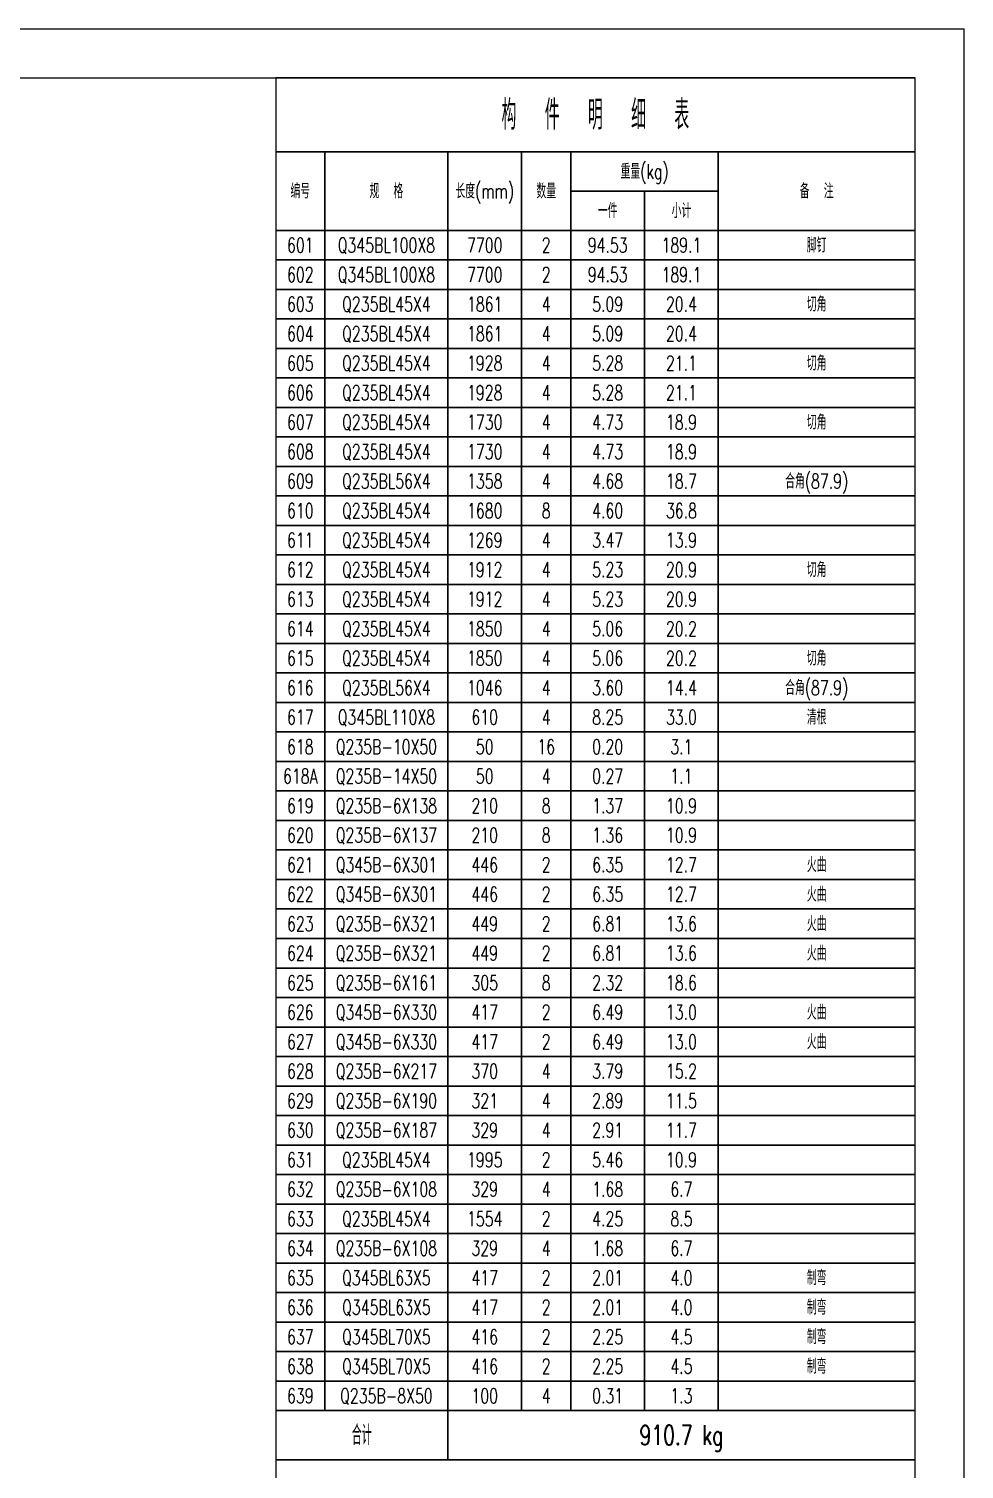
# Model space of a CAD drawing. Extents: x -13400 to 20340, y -61006 to 71674.
# Drawn here: x -385 to 3420, y -6664 to -806 of the extents above; entities that cross this region are included whole.
import ezdxf
from ezdxf.enums import TextEntityAlignment as Align

# ---------------------------------------------------------------- set-up
doc = ezdxf.new("R2010")
doc.units = 0
doc.header["$MEASUREMENT"] = 0
doc.layers.get('0').update_dxf_attribs({"linetype": 'CONTINUOUS', "lineweight": 25})
doc.styles.get("Standard").update_dxf_attribs({"font": 'simplex.shx', "width": 0.7, "height": 3, "bigfont": 'gbhzfs.shx'})

msp = doc.modelspace()

# ---------------------------------------------------------------- linework, layer by layer
at = {"color": 7, "linetype": 'Continuous', "lineweight": 18}
for p, q in [((-13400.26316, -806.00648), (3419.73684, -806.00648)), ((3419.73684, -12686.00648), (3419.73684, -806.00648)), ((-12900.26316, -1006.00648), (3219.73684, -1006.00648)), ((3219.73684, -12486.00648), (3219.73684, -1006.00648))]:
    msp.add_line(p, q, dxfattribs=at)
at = {"color": 3, "linetype": 'Continuous', "lineweight": 13}
for points in [[(619.73684, -1006.00648), (619.73684, -1306.00648), (3219.73684, -1306.00648), (3219.73684, -1006.00648)], [(619.73684, -1306.00648), (619.73684, -1626.00648), (819.73684, -1626.00648), (819.73684, -1306.00648)], [(819.73684, -1306.00648), (819.73684, -1626.00648), (1319.73684, -1626.00648), (1319.73684, -1306.00648)], [(1319.73684, -1306.00648), (1319.73684, -1626.00648), (1619.73684, -1626.00648), (1619.73684, -1306.00648)], [(1619.73684, -1306.00648), (1619.73684, -1626.00648), (1819.73684, -1626.00648), (1819.73684, -1306.00648)], [(1819.73684, -1306.00648), (1819.73684, -1466.00648), (2419.73684, -1466.00648), (2419.73684, -1306.00648)], [(2419.73684, -1306.00648), (2419.73684, -1626.00648), (3219.73684, -1626.00648), (3219.73684, -1306.00648)], [(1819.73684, -1466.00648), (1819.73684, -1626.00648), (2119.73684, -1626.00648), (2119.73684, -1466.00648)], [(2119.73684, -1466.00648), (2119.73684, -1626.00648), (2419.73684, -1626.00648), (2419.73684, -1466.00648)], [(619.73684, -1626.00648), (619.73684, -1746.00648), (819.73684, -1746.00648), (819.73684, -1626.00648)], [(819.73684, -1626.00648), (819.73684, -1746.00648), (1319.73684, -1746.00648), (1319.73684, -1626.00648)], [(1319.73684, -1626.00648), (1319.73684, -1746.00648), (1619.73684, -1746.00648), (1619.73684, -1626.00648)], [(1619.73684, -1626.00648), (1619.73684, -1746.00648), (1819.73684, -1746.00648), (1819.73684, -1626.00648)], [(1819.73684, -1626.00648), (1819.73684, -1746.00648), (2119.73684, -1746.00648), (2119.73684, -1626.00648)], [(2119.73684, -1626.00648), (2119.73684, -1746.00648), (2419.73684, -1746.00648), (2419.73684, -1626.00648)], [(2419.73684, -1626.00648), (2419.73684, -1746.00648), (3219.73684, -1746.00648), (3219.73684, -1626.00648)], [(619.73684, -1746.00648), (619.73684, -1866.00648), (819.73684, -1866.00648), (819.73684, -1746.00648)], [(819.73684, -1746.00648), (819.73684, -1866.00648), (1319.73684, -1866.00648), (1319.73684, -1746.00648)], [(1319.73684, -1746.00648), (1319.73684, -1866.00648), (1619.73684, -1866.00648), (1619.73684, -1746.00648)], [(1619.73684, -1746.00648), (1619.73684, -1866.00648), (1819.73684, -1866.00648), (1819.73684, -1746.00648)], [(1819.73684, -1746.00648), (1819.73684, -1866.00648), (2119.73684, -1866.00648), (2119.73684, -1746.00648)], [(2119.73684, -1746.00648), (2119.73684, -1866.00648), (2419.73684, -1866.00648), (2419.73684, -1746.00648)], [(2419.73684, -1746.00648), (2419.73684, -1866.00648), (3219.73684, -1866.00648), (3219.73684, -1746.00648)], [(619.73684, -1866.00648), (619.73684, -1986.00648), (819.73684, -1986.00648), (819.73684, -1866.00648)], [(819.73684, -1866.00648), (819.73684, -1986.00648), (1319.73684, -1986.00648), (1319.73684, -1866.00648)], [(1319.73684, -1866.00648), (1319.73684, -1986.00648), (1619.73684, -1986.00648), (1619.73684, -1866.00648)], [(1619.73684, -1866.00648), (1619.73684, -1986.00648), (1819.73684, -1986.00648), (1819.73684, -1866.00648)], [(1819.73684, -1866.00648), (1819.73684, -1986.00648), (2119.73684, -1986.00648), (2119.73684, -1866.00648)], [(2119.73684, -1866.00648), (2119.73684, -1986.00648), (2419.73684, -1986.00648), (2419.73684, -1866.00648)], [(2419.73684, -1866.00648), (2419.73684, -1986.00648), (3219.73684, -1986.00648), (3219.73684, -1866.00648)], [(619.73684, -1986.00648), (619.73684, -2106.00648), (819.73684, -2106.00648), (819.73684, -1986.00648)], [(819.73684, -1986.00648), (819.73684, -2106.00648), (1319.73684, -2106.00648), (1319.73684, -1986.00648)], [(1319.73684, -1986.00648), (1319.73684, -2106.00648), (1619.73684, -2106.00648), (1619.73684, -1986.00648)], [(1619.73684, -1986.00648), (1619.73684, -2106.00648), (1819.73684, -2106.00648), (1819.73684, -1986.00648)], [(1819.73684, -1986.00648), (1819.73684, -2106.00648), (2119.73684, -2106.00648), (2119.73684, -1986.00648)], [(2119.73684, -1986.00648), (2119.73684, -2106.00648), (2419.73684, -2106.00648), (2419.73684, -1986.00648)], [(2419.73684, -1986.00648), (2419.73684, -2106.00648), (3219.73684, -2106.00648), (3219.73684, -1986.00648)], [(619.73684, -2106.00648), (619.73684, -2226.00648), (819.73684, -2226.00648), (819.73684, -2106.00648)], [(819.73684, -2106.00648), (819.73684, -2226.00648), (1319.73684, -2226.00648), (1319.73684, -2106.00648)], [(1319.73684, -2106.00648), (1319.73684, -2226.00648), (1619.73684, -2226.00648), (1619.73684, -2106.00648)], [(1619.73684, -2106.00648), (1619.73684, -2226.00648), (1819.73684, -2226.00648), (1819.73684, -2106.00648)], [(1819.73684, -2106.00648), (1819.73684, -2226.00648), (2119.73684, -2226.00648), (2119.73684, -2106.00648)], [(2119.73684, -2106.00648), (2119.73684, -2226.00648), (2419.73684, -2226.00648), (2419.73684, -2106.00648)], [(2419.73684, -2106.00648), (2419.73684, -2226.00648), (3219.73684, -2226.00648), (3219.73684, -2106.00648)], [(619.73684, -2226.00648), (619.73684, -2346.00648), (819.73684, -2346.00648), (819.73684, -2226.00648)], [(819.73684, -2226.00648), (819.73684, -2346.00648), (1319.73684, -2346.00648), (1319.73684, -2226.00648)], [(1319.73684, -2226.00648), (1319.73684, -2346.00648), (1619.73684, -2346.00648), (1619.73684, -2226.00648)], [(1619.73684, -2226.00648), (1619.73684, -2346.00648), (1819.73684, -2346.00648), (1819.73684, -2226.00648)], [(1819.73684, -2226.00648), (1819.73684, -2346.00648), (2119.73684, -2346.00648), (2119.73684, -2226.00648)], [(2119.73684, -2226.00648), (2119.73684, -2346.00648), (2419.73684, -2346.00648), (2419.73684, -2226.00648)], [(2419.73684, -2226.00648), (2419.73684, -2346.00648), (3219.73684, -2346.00648), (3219.73684, -2226.00648)], [(619.73684, -2346.00648), (619.73684, -2466.00648), (819.73684, -2466.00648), (819.73684, -2346.00648)], [(819.73684, -2346.00648), (819.73684, -2466.00648), (1319.73684, -2466.00648), (1319.73684, -2346.00648)], [(1319.73684, -2346.00648), (1319.73684, -2466.00648), (1619.73684, -2466.00648), (1619.73684, -2346.00648)], [(1619.73684, -2346.00648), (1619.73684, -2466.00648), (1819.73684, -2466.00648), (1819.73684, -2346.00648)], [(1819.73684, -2346.00648), (1819.73684, -2466.00648), (2119.73684, -2466.00648), (2119.73684, -2346.00648)], [(2119.73684, -2346.00648), (2119.73684, -2466.00648), (2419.73684, -2466.00648), (2419.73684, -2346.00648)], [(2419.73684, -2346.00648), (2419.73684, -2466.00648), (3219.73684, -2466.00648), (3219.73684, -2346.00648)], [(619.73684, -2466.00648), (619.73684, -2586.00648), (819.73684, -2586.00648), (819.73684, -2466.00648)], [(819.73684, -2466.00648), (819.73684, -2586.00648), (1319.73684, -2586.00648), (1319.73684, -2466.00648)], [(1319.73684, -2466.00648), (1319.73684, -2586.00648), (1619.73684, -2586.00648), (1619.73684, -2466.00648)], [(1619.73684, -2466.00648), (1619.73684, -2586.00648), (1819.73684, -2586.00648), (1819.73684, -2466.00648)], [(1819.73684, -2466.00648), (1819.73684, -2586.00648), (2119.73684, -2586.00648), (2119.73684, -2466.00648)], [(2119.73684, -2466.00648), (2119.73684, -2586.00648), (2419.73684, -2586.00648), (2419.73684, -2466.00648)], [(2419.73684, -2466.00648), (2419.73684, -2586.00648), (3219.73684, -2586.00648), (3219.73684, -2466.00648)], [(619.73684, -2586.00648), (619.73684, -2706.00648), (819.73684, -2706.00648), (819.73684, -2586.00648)], [(819.73684, -2586.00648), (819.73684, -2706.00648), (1319.73684, -2706.00648), (1319.73684, -2586.00648)], [(1319.73684, -2586.00648), (1319.73684, -2706.00648), (1619.73684, -2706.00648), (1619.73684, -2586.00648)], [(1619.73684, -2586.00648), (1619.73684, -2706.00648), (1819.73684, -2706.00648), (1819.73684, -2586.00648)], [(1819.73684, -2586.00648), (1819.73684, -2706.00648), (2119.73684, -2706.00648), (2119.73684, -2586.00648)], [(2119.73684, -2586.00648), (2119.73684, -2706.00648), (2419.73684, -2706.00648), (2419.73684, -2586.00648)], [(2419.73684, -2586.00648), (2419.73684, -2706.00648), (3219.73684, -2706.00648), (3219.73684, -2586.00648)], [(619.73684, -2706.00648), (619.73684, -2826.00648), (819.73684, -2826.00648), (819.73684, -2706.00648)], [(819.73684, -2706.00648), (819.73684, -2826.00648), (1319.73684, -2826.00648), (1319.73684, -2706.00648)], [(1319.73684, -2706.00648), (1319.73684, -2826.00648), (1619.73684, -2826.00648), (1619.73684, -2706.00648)], [(1619.73684, -2706.00648), (1619.73684, -2826.00648), (1819.73684, -2826.00648), (1819.73684, -2706.00648)], [(1819.73684, -2706.00648), (1819.73684, -2826.00648), (2119.73684, -2826.00648), (2119.73684, -2706.00648)], [(2119.73684, -2706.00648), (2119.73684, -2826.00648), (2419.73684, -2826.00648), (2419.73684, -2706.00648)], [(2419.73684, -2706.00648), (2419.73684, -2826.00648), (3219.73684, -2826.00648), (3219.73684, -2706.00648)], [(619.73684, -2826.00648), (619.73684, -2946.00648), (819.73684, -2946.00648), (819.73684, -2826.00648)], [(819.73684, -2826.00648), (819.73684, -2946.00648), (1319.73684, -2946.00648), (1319.73684, -2826.00648)], [(1319.73684, -2826.00648), (1319.73684, -2946.00648), (1619.73684, -2946.00648), (1619.73684, -2826.00648)], [(1619.73684, -2826.00648), (1619.73684, -2946.00648), (1819.73684, -2946.00648), (1819.73684, -2826.00648)], [(1819.73684, -2826.00648), (1819.73684, -2946.00648), (2119.73684, -2946.00648), (2119.73684, -2826.00648)], [(2119.73684, -2826.00648), (2119.73684, -2946.00648), (2419.73684, -2946.00648), (2419.73684, -2826.00648)], [(2419.73684, -2826.00648), (2419.73684, -2946.00648), (3219.73684, -2946.00648), (3219.73684, -2826.00648)], [(619.73684, -2946.00648), (619.73684, -3066.00648), (819.73684, -3066.00648), (819.73684, -2946.00648)], [(819.73684, -2946.00648), (819.73684, -3066.00648), (1319.73684, -3066.00648), (1319.73684, -2946.00648)], [(1319.73684, -2946.00648), (1319.73684, -3066.00648), (1619.73684, -3066.00648), (1619.73684, -2946.00648)], [(1619.73684, -2946.00648), (1619.73684, -3066.00648), (1819.73684, -3066.00648), (1819.73684, -2946.00648)], [(1819.73684, -2946.00648), (1819.73684, -3066.00648), (2119.73684, -3066.00648), (2119.73684, -2946.00648)], [(2119.73684, -2946.00648), (2119.73684, -3066.00648), (2419.73684, -3066.00648), (2419.73684, -2946.00648)], [(2419.73684, -2946.00648), (2419.73684, -3066.00648), (3219.73684, -3066.00648), (3219.73684, -2946.00648)], [(619.73684, -3066.00648), (619.73684, -3186.00648), (819.73684, -3186.00648), (819.73684, -3066.00648)], [(819.73684, -3066.00648), (819.73684, -3186.00648), (1319.73684, -3186.00648), (1319.73684, -3066.00648)], [(1319.73684, -3066.00648), (1319.73684, -3186.00648), (1619.73684, -3186.00648), (1619.73684, -3066.00648)], [(1619.73684, -3066.00648), (1619.73684, -3186.00648), (1819.73684, -3186.00648), (1819.73684, -3066.00648)], [(1819.73684, -3066.00648), (1819.73684, -3186.00648), (2119.73684, -3186.00648), (2119.73684, -3066.00648)], [(2119.73684, -3066.00648), (2119.73684, -3186.00648), (2419.73684, -3186.00648), (2419.73684, -3066.00648)], [(2419.73684, -3066.00648), (2419.73684, -3186.00648), (3219.73684, -3186.00648), (3219.73684, -3066.00648)], [(619.73684, -3186.00648), (619.73684, -3306.00648), (819.73684, -3306.00648), (819.73684, -3186.00648)], [(819.73684, -3186.00648), (819.73684, -3306.00648), (1319.73684, -3306.00648), (1319.73684, -3186.00648)], [(1319.73684, -3186.00648), (1319.73684, -3306.00648), (1619.73684, -3306.00648), (1619.73684, -3186.00648)], [(1619.73684, -3186.00648), (1619.73684, -3306.00648), (1819.73684, -3306.00648), (1819.73684, -3186.00648)], [(1819.73684, -3186.00648), (1819.73684, -3306.00648), (2119.73684, -3306.00648), (2119.73684, -3186.00648)], [(2119.73684, -3186.00648), (2119.73684, -3306.00648), (2419.73684, -3306.00648), (2419.73684, -3186.00648)], [(2419.73684, -3186.00648), (2419.73684, -3306.00648), (3219.73684, -3306.00648), (3219.73684, -3186.00648)], [(619.73684, -3306.00648), (619.73684, -3426.00648), (819.73684, -3426.00648), (819.73684, -3306.00648)], [(819.73684, -3306.00648), (819.73684, -3426.00648), (1319.73684, -3426.00648), (1319.73684, -3306.00648)], [(1319.73684, -3306.00648), (1319.73684, -3426.00648), (1619.73684, -3426.00648), (1619.73684, -3306.00648)], [(1619.73684, -3306.00648), (1619.73684, -3426.00648), (1819.73684, -3426.00648), (1819.73684, -3306.00648)], [(1819.73684, -3306.00648), (1819.73684, -3426.00648), (2119.73684, -3426.00648), (2119.73684, -3306.00648)], [(2119.73684, -3306.00648), (2119.73684, -3426.00648), (2419.73684, -3426.00648), (2419.73684, -3306.00648)], [(2419.73684, -3306.00648), (2419.73684, -3426.00648), (3219.73684, -3426.00648), (3219.73684, -3306.00648)], [(619.73684, -3426.00648), (619.73684, -3546.00648), (819.73684, -3546.00648), (819.73684, -3426.00648)], [(819.73684, -3426.00648), (819.73684, -3546.00648), (1319.73684, -3546.00648), (1319.73684, -3426.00648)], [(1319.73684, -3426.00648), (1319.73684, -3546.00648), (1619.73684, -3546.00648), (1619.73684, -3426.00648)], [(1619.73684, -3426.00648), (1619.73684, -3546.00648), (1819.73684, -3546.00648), (1819.73684, -3426.00648)], [(1819.73684, -3426.00648), (1819.73684, -3546.00648), (2119.73684, -3546.00648), (2119.73684, -3426.00648)], [(2119.73684, -3426.00648), (2119.73684, -3546.00648), (2419.73684, -3546.00648), (2419.73684, -3426.00648)], [(2419.73684, -3426.00648), (2419.73684, -3546.00648), (3219.73684, -3546.00648), (3219.73684, -3426.00648)], [(619.73684, -3546.00648), (619.73684, -3666.00648), (819.73684, -3666.00648), (819.73684, -3546.00648)], [(819.73684, -3546.00648), (819.73684, -3666.00648), (1319.73684, -3666.00648), (1319.73684, -3546.00648)], [(1319.73684, -3546.00648), (1319.73684, -3666.00648), (1619.73684, -3666.00648), (1619.73684, -3546.00648)], [(1619.73684, -3546.00648), (1619.73684, -3666.00648), (1819.73684, -3666.00648), (1819.73684, -3546.00648)], [(1819.73684, -3546.00648), (1819.73684, -3666.00648), (2119.73684, -3666.00648), (2119.73684, -3546.00648)], [(2119.73684, -3546.00648), (2119.73684, -3666.00648), (2419.73684, -3666.00648), (2419.73684, -3546.00648)], [(2419.73684, -3546.00648), (2419.73684, -3666.00648), (3219.73684, -3666.00648), (3219.73684, -3546.00648)], [(619.73684, -3666.00648), (619.73684, -3786.00648), (819.73684, -3786.00648), (819.73684, -3666.00648)], [(819.73684, -3666.00648), (819.73684, -3786.00648), (1319.73684, -3786.00648), (1319.73684, -3666.00648)], [(1319.73684, -3666.00648), (1319.73684, -3786.00648), (1619.73684, -3786.00648), (1619.73684, -3666.00648)], [(1619.73684, -3666.00648), (1619.73684, -3786.00648), (1819.73684, -3786.00648), (1819.73684, -3666.00648)], [(1819.73684, -3666.00648), (1819.73684, -3786.00648), (2119.73684, -3786.00648), (2119.73684, -3666.00648)], [(2119.73684, -3666.00648), (2119.73684, -3786.00648), (2419.73684, -3786.00648), (2419.73684, -3666.00648)], [(2419.73684, -3666.00648), (2419.73684, -3786.00648), (3219.73684, -3786.00648), (3219.73684, -3666.00648)], [(619.73684, -3786.00648), (619.73684, -3906.00648), (819.73684, -3906.00648), (819.73684, -3786.00648)], [(819.73684, -3786.00648), (819.73684, -3906.00648), (1319.73684, -3906.00648), (1319.73684, -3786.00648)], [(1319.73684, -3786.00648), (1319.73684, -3906.00648), (1619.73684, -3906.00648), (1619.73684, -3786.00648)], [(1619.73684, -3786.00648), (1619.73684, -3906.00648), (1819.73684, -3906.00648), (1819.73684, -3786.00648)], [(1819.73684, -3786.00648), (1819.73684, -3906.00648), (2119.73684, -3906.00648), (2119.73684, -3786.00648)], [(2119.73684, -3786.00648), (2119.73684, -3906.00648), (2419.73684, -3906.00648), (2419.73684, -3786.00648)], [(2419.73684, -3786.00648), (2419.73684, -3906.00648), (3219.73684, -3906.00648), (3219.73684, -3786.00648)], [(619.73684, -3906.00648), (619.73684, -4026.00648), (819.73684, -4026.00648), (819.73684, -3906.00648)], [(819.73684, -3906.00648), (819.73684, -4026.00648), (1319.73684, -4026.00648), (1319.73684, -3906.00648)], [(1319.73684, -3906.00648), (1319.73684, -4026.00648), (1619.73684, -4026.00648), (1619.73684, -3906.00648)], [(1619.73684, -3906.00648), (1619.73684, -4026.00648), (1819.73684, -4026.00648), (1819.73684, -3906.00648)], [(1819.73684, -3906.00648), (1819.73684, -4026.00648), (2119.73684, -4026.00648), (2119.73684, -3906.00648)], [(2119.73684, -3906.00648), (2119.73684, -4026.00648), (2419.73684, -4026.00648), (2419.73684, -3906.00648)], [(2419.73684, -3906.00648), (2419.73684, -4026.00648), (3219.73684, -4026.00648), (3219.73684, -3906.00648)], [(619.73684, -4026.00648), (619.73684, -4146.00648), (819.73684, -4146.00648), (819.73684, -4026.00648)], [(819.73684, -4026.00648), (819.73684, -4146.00648), (1319.73684, -4146.00648), (1319.73684, -4026.00648)], [(1319.73684, -4026.00648), (1319.73684, -4146.00648), (1619.73684, -4146.00648), (1619.73684, -4026.00648)], [(1619.73684, -4026.00648), (1619.73684, -4146.00648), (1819.73684, -4146.00648), (1819.73684, -4026.00648)], [(1819.73684, -4026.00648), (1819.73684, -4146.00648), (2119.73684, -4146.00648), (2119.73684, -4026.00648)], [(2119.73684, -4026.00648), (2119.73684, -4146.00648), (2419.73684, -4146.00648), (2419.73684, -4026.00648)], [(2419.73684, -4026.00648), (2419.73684, -4146.00648), (3219.73684, -4146.00648), (3219.73684, -4026.00648)], [(619.73684, -4146.00648), (619.73684, -4266.00648), (819.73684, -4266.00648), (819.73684, -4146.00648)], [(819.73684, -4146.00648), (819.73684, -4266.00648), (1319.73684, -4266.00648), (1319.73684, -4146.00648)], [(1319.73684, -4146.00648), (1319.73684, -4266.00648), (1619.73684, -4266.00648), (1619.73684, -4146.00648)], [(1619.73684, -4146.00648), (1619.73684, -4266.00648), (1819.73684, -4266.00648), (1819.73684, -4146.00648)], [(1819.73684, -4146.00648), (1819.73684, -4266.00648), (2119.73684, -4266.00648), (2119.73684, -4146.00648)], [(2119.73684, -4146.00648), (2119.73684, -4266.00648), (2419.73684, -4266.00648), (2419.73684, -4146.00648)], [(2419.73684, -4146.00648), (2419.73684, -4266.00648), (3219.73684, -4266.00648), (3219.73684, -4146.00648)], [(619.73684, -4266.00648), (619.73684, -4386.00648), (819.73684, -4386.00648), (819.73684, -4266.00648)], [(819.73684, -4266.00648), (819.73684, -4386.00648), (1319.73684, -4386.00648), (1319.73684, -4266.00648)], [(1319.73684, -4266.00648), (1319.73684, -4386.00648), (1619.73684, -4386.00648), (1619.73684, -4266.00648)], [(1619.73684, -4266.00648), (1619.73684, -4386.00648), (1819.73684, -4386.00648), (1819.73684, -4266.00648)], [(1819.73684, -4266.00648), (1819.73684, -4386.00648), (2119.73684, -4386.00648), (2119.73684, -4266.00648)], [(2119.73684, -4266.00648), (2119.73684, -4386.00648), (2419.73684, -4386.00648), (2419.73684, -4266.00648)], [(2419.73684, -4266.00648), (2419.73684, -4386.00648), (3219.73684, -4386.00648), (3219.73684, -4266.00648)], [(619.73684, -4386.00648), (619.73684, -4506.00648), (819.73684, -4506.00648), (819.73684, -4386.00648)], [(819.73684, -4386.00648), (819.73684, -4506.00648), (1319.73684, -4506.00648), (1319.73684, -4386.00648)], [(1319.73684, -4386.00648), (1319.73684, -4506.00648), (1619.73684, -4506.00648), (1619.73684, -4386.00648)], [(1619.73684, -4386.00648), (1619.73684, -4506.00648), (1819.73684, -4506.00648), (1819.73684, -4386.00648)], [(1819.73684, -4386.00648), (1819.73684, -4506.00648), (2119.73684, -4506.00648), (2119.73684, -4386.00648)], [(2119.73684, -4386.00648), (2119.73684, -4506.00648), (2419.73684, -4506.00648), (2419.73684, -4386.00648)], [(2419.73684, -4386.00648), (2419.73684, -4506.00648), (3219.73684, -4506.00648), (3219.73684, -4386.00648)], [(619.73684, -4506.00648), (619.73684, -4626.00648), (819.73684, -4626.00648), (819.73684, -4506.00648)], [(819.73684, -4506.00648), (819.73684, -4626.00648), (1319.73684, -4626.00648), (1319.73684, -4506.00648)], [(1319.73684, -4506.00648), (1319.73684, -4626.00648), (1619.73684, -4626.00648), (1619.73684, -4506.00648)], [(1619.73684, -4506.00648), (1619.73684, -4626.00648), (1819.73684, -4626.00648), (1819.73684, -4506.00648)], [(1819.73684, -4506.00648), (1819.73684, -4626.00648), (2119.73684, -4626.00648), (2119.73684, -4506.00648)], [(2119.73684, -4506.00648), (2119.73684, -4626.00648), (2419.73684, -4626.00648), (2419.73684, -4506.00648)], [(2419.73684, -4506.00648), (2419.73684, -4626.00648), (3219.73684, -4626.00648), (3219.73684, -4506.00648)], [(619.73684, -4626.00648), (619.73684, -4746.00648), (819.73684, -4746.00648), (819.73684, -4626.00648)], [(819.73684, -4626.00648), (819.73684, -4746.00648), (1319.73684, -4746.00648), (1319.73684, -4626.00648)], [(1319.73684, -4626.00648), (1319.73684, -4746.00648), (1619.73684, -4746.00648), (1619.73684, -4626.00648)], [(1619.73684, -4626.00648), (1619.73684, -4746.00648), (1819.73684, -4746.00648), (1819.73684, -4626.00648)], [(1819.73684, -4626.00648), (1819.73684, -4746.00648), (2119.73684, -4746.00648), (2119.73684, -4626.00648)], [(2119.73684, -4626.00648), (2119.73684, -4746.00648), (2419.73684, -4746.00648), (2419.73684, -4626.00648)], [(2419.73684, -4626.00648), (2419.73684, -4746.00648), (3219.73684, -4746.00648), (3219.73684, -4626.00648)], [(619.73684, -4746.00648), (619.73684, -4866.00648), (819.73684, -4866.00648), (819.73684, -4746.00648)], [(819.73684, -4746.00648), (819.73684, -4866.00648), (1319.73684, -4866.00648), (1319.73684, -4746.00648)], [(1319.73684, -4746.00648), (1319.73684, -4866.00648), (1619.73684, -4866.00648), (1619.73684, -4746.00648)], [(1619.73684, -4746.00648), (1619.73684, -4866.00648), (1819.73684, -4866.00648), (1819.73684, -4746.00648)], [(1819.73684, -4746.00648), (1819.73684, -4866.00648), (2119.73684, -4866.00648), (2119.73684, -4746.00648)], [(2119.73684, -4746.00648), (2119.73684, -4866.00648), (2419.73684, -4866.00648), (2419.73684, -4746.00648)], [(2419.73684, -4746.00648), (2419.73684, -4866.00648), (3219.73684, -4866.00648), (3219.73684, -4746.00648)], [(619.73684, -4866.00648), (619.73684, -4986.00648), (819.73684, -4986.00648), (819.73684, -4866.00648)], [(819.73684, -4866.00648), (819.73684, -4986.00648), (1319.73684, -4986.00648), (1319.73684, -4866.00648)], [(1319.73684, -4866.00648), (1319.73684, -4986.00648), (1619.73684, -4986.00648), (1619.73684, -4866.00648)], [(1619.73684, -4866.00648), (1619.73684, -4986.00648), (1819.73684, -4986.00648), (1819.73684, -4866.00648)], [(1819.73684, -4866.00648), (1819.73684, -4986.00648), (2119.73684, -4986.00648), (2119.73684, -4866.00648)], [(2119.73684, -4866.00648), (2119.73684, -4986.00648), (2419.73684, -4986.00648), (2419.73684, -4866.00648)], [(2419.73684, -4866.00648), (2419.73684, -4986.00648), (3219.73684, -4986.00648), (3219.73684, -4866.00648)], [(619.73684, -4986.00648), (619.73684, -5106.00648), (819.73684, -5106.00648), (819.73684, -4986.00648)], [(819.73684, -4986.00648), (819.73684, -5106.00648), (1319.73684, -5106.00648), (1319.73684, -4986.00648)], [(1319.73684, -4986.00648), (1319.73684, -5106.00648), (1619.73684, -5106.00648), (1619.73684, -4986.00648)], [(1619.73684, -4986.00648), (1619.73684, -5106.00648), (1819.73684, -5106.00648), (1819.73684, -4986.00648)], [(1819.73684, -4986.00648), (1819.73684, -5106.00648), (2119.73684, -5106.00648), (2119.73684, -4986.00648)], [(2119.73684, -4986.00648), (2119.73684, -5106.00648), (2419.73684, -5106.00648), (2419.73684, -4986.00648)], [(2419.73684, -4986.00648), (2419.73684, -5106.00648), (3219.73684, -5106.00648), (3219.73684, -4986.00648)], [(619.73684, -5106.00648), (619.73684, -5226.00648), (819.73684, -5226.00648), (819.73684, -5106.00648)], [(819.73684, -5106.00648), (819.73684, -5226.00648), (1319.73684, -5226.00648), (1319.73684, -5106.00648)], [(1319.73684, -5106.00648), (1319.73684, -5226.00648), (1619.73684, -5226.00648), (1619.73684, -5106.00648)], [(1619.73684, -5106.00648), (1619.73684, -5226.00648), (1819.73684, -5226.00648), (1819.73684, -5106.00648)], [(1819.73684, -5106.00648), (1819.73684, -5226.00648), (2119.73684, -5226.00648), (2119.73684, -5106.00648)], [(2119.73684, -5106.00648), (2119.73684, -5226.00648), (2419.73684, -5226.00648), (2419.73684, -5106.00648)], [(2419.73684, -5106.00648), (2419.73684, -5226.00648), (3219.73684, -5226.00648), (3219.73684, -5106.00648)], [(619.73684, -5226.00648), (619.73684, -5346.00648), (819.73684, -5346.00648), (819.73684, -5226.00648)], [(819.73684, -5226.00648), (819.73684, -5346.00648), (1319.73684, -5346.00648), (1319.73684, -5226.00648)], [(1319.73684, -5226.00648), (1319.73684, -5346.00648), (1619.73684, -5346.00648), (1619.73684, -5226.00648)], [(1619.73684, -5226.00648), (1619.73684, -5346.00648), (1819.73684, -5346.00648), (1819.73684, -5226.00648)], [(1819.73684, -5226.00648), (1819.73684, -5346.00648), (2119.73684, -5346.00648), (2119.73684, -5226.00648)], [(2119.73684, -5226.00648), (2119.73684, -5346.00648), (2419.73684, -5346.00648), (2419.73684, -5226.00648)], [(2419.73684, -5226.00648), (2419.73684, -5346.00648), (3219.73684, -5346.00648), (3219.73684, -5226.00648)], [(619.73684, -5346.00648), (619.73684, -5466.00648), (819.73684, -5466.00648), (819.73684, -5346.00648)], [(819.73684, -5346.00648), (819.73684, -5466.00648), (1319.73684, -5466.00648), (1319.73684, -5346.00648)], [(1319.73684, -5346.00648), (1319.73684, -5466.00648), (1619.73684, -5466.00648), (1619.73684, -5346.00648)], [(1619.73684, -5346.00648), (1619.73684, -5466.00648), (1819.73684, -5466.00648), (1819.73684, -5346.00648)], [(1819.73684, -5346.00648), (1819.73684, -5466.00648), (2119.73684, -5466.00648), (2119.73684, -5346.00648)], [(2119.73684, -5346.00648), (2119.73684, -5466.00648), (2419.73684, -5466.00648), (2419.73684, -5346.00648)], [(2419.73684, -5346.00648), (2419.73684, -5466.00648), (3219.73684, -5466.00648), (3219.73684, -5346.00648)], [(619.73684, -5466.00648), (619.73684, -5586.00648), (819.73684, -5586.00648), (819.73684, -5466.00648)], [(819.73684, -5466.00648), (819.73684, -5586.00648), (1319.73684, -5586.00648), (1319.73684, -5466.00648)], [(1319.73684, -5466.00648), (1319.73684, -5586.00648), (1619.73684, -5586.00648), (1619.73684, -5466.00648)], [(1619.73684, -5466.00648), (1619.73684, -5586.00648), (1819.73684, -5586.00648), (1819.73684, -5466.00648)], [(1819.73684, -5466.00648), (1819.73684, -5586.00648), (2119.73684, -5586.00648), (2119.73684, -5466.00648)], [(2119.73684, -5466.00648), (2119.73684, -5586.00648), (2419.73684, -5586.00648), (2419.73684, -5466.00648)], [(2419.73684, -5466.00648), (2419.73684, -5586.00648), (3219.73684, -5586.00648), (3219.73684, -5466.00648)], [(619.73684, -5586.00648), (619.73684, -5706.00648), (819.73684, -5706.00648), (819.73684, -5586.00648)], [(819.73684, -5586.00648), (819.73684, -5706.00648), (1319.73684, -5706.00648), (1319.73684, -5586.00648)], [(1319.73684, -5586.00648), (1319.73684, -5706.00648), (1619.73684, -5706.00648), (1619.73684, -5586.00648)], [(1619.73684, -5586.00648), (1619.73684, -5706.00648), (1819.73684, -5706.00648), (1819.73684, -5586.00648)], [(1819.73684, -5586.00648), (1819.73684, -5706.00648), (2119.73684, -5706.00648), (2119.73684, -5586.00648)], [(2119.73684, -5586.00648), (2119.73684, -5706.00648), (2419.73684, -5706.00648), (2419.73684, -5586.00648)], [(2419.73684, -5586.00648), (2419.73684, -5706.00648), (3219.73684, -5706.00648), (3219.73684, -5586.00648)], [(619.73684, -5706.00648), (619.73684, -5826.00648), (819.73684, -5826.00648), (819.73684, -5706.00648)], [(819.73684, -5706.00648), (819.73684, -5826.00648), (1319.73684, -5826.00648), (1319.73684, -5706.00648)], [(1319.73684, -5706.00648), (1319.73684, -5826.00648), (1619.73684, -5826.00648), (1619.73684, -5706.00648)], [(1619.73684, -5706.00648), (1619.73684, -5826.00648), (1819.73684, -5826.00648), (1819.73684, -5706.00648)], [(1819.73684, -5706.00648), (1819.73684, -5826.00648), (2119.73684, -5826.00648), (2119.73684, -5706.00648)], [(2119.73684, -5706.00648), (2119.73684, -5826.00648), (2419.73684, -5826.00648), (2419.73684, -5706.00648)], [(2419.73684, -5706.00648), (2419.73684, -5826.00648), (3219.73684, -5826.00648), (3219.73684, -5706.00648)], [(619.73684, -5826.00648), (619.73684, -5946.00648), (819.73684, -5946.00648), (819.73684, -5826.00648)], [(819.73684, -5826.00648), (819.73684, -5946.00648), (1319.73684, -5946.00648), (1319.73684, -5826.00648)], [(1319.73684, -5826.00648), (1319.73684, -5946.00648), (1619.73684, -5946.00648), (1619.73684, -5826.00648)], [(1619.73684, -5826.00648), (1619.73684, -5946.00648), (1819.73684, -5946.00648), (1819.73684, -5826.00648)], [(1819.73684, -5826.00648), (1819.73684, -5946.00648), (2119.73684, -5946.00648), (2119.73684, -5826.00648)], [(2119.73684, -5826.00648), (2119.73684, -5946.00648), (2419.73684, -5946.00648), (2419.73684, -5826.00648)], [(2419.73684, -5826.00648), (2419.73684, -5946.00648), (3219.73684, -5946.00648), (3219.73684, -5826.00648)], [(619.73684, -5946.00648), (619.73684, -6066.00648), (819.73684, -6066.00648), (819.73684, -5946.00648)], [(819.73684, -5946.00648), (819.73684, -6066.00648), (1319.73684, -6066.00648), (1319.73684, -5946.00648)], [(1319.73684, -5946.00648), (1319.73684, -6066.00648), (1619.73684, -6066.00648), (1619.73684, -5946.00648)], [(1619.73684, -5946.00648), (1619.73684, -6066.00648), (1819.73684, -6066.00648), (1819.73684, -5946.00648)], [(1819.73684, -5946.00648), (1819.73684, -6066.00648), (2119.73684, -6066.00648), (2119.73684, -5946.00648)], [(2119.73684, -5946.00648), (2119.73684, -6066.00648), (2419.73684, -6066.00648), (2419.73684, -5946.00648)], [(2419.73684, -5946.00648), (2419.73684, -6066.00648), (3219.73684, -6066.00648), (3219.73684, -5946.00648)], [(619.73684, -6066.00648), (619.73684, -6186.00648), (819.73684, -6186.00648), (819.73684, -6066.00648)], [(819.73684, -6066.00648), (819.73684, -6186.00648), (1319.73684, -6186.00648), (1319.73684, -6066.00648)], [(1319.73684, -6066.00648), (1319.73684, -6186.00648), (1619.73684, -6186.00648), (1619.73684, -6066.00648)], [(1619.73684, -6066.00648), (1619.73684, -6186.00648), (1819.73684, -6186.00648), (1819.73684, -6066.00648)], [(1819.73684, -6066.00648), (1819.73684, -6186.00648), (2119.73684, -6186.00648), (2119.73684, -6066.00648)], [(2119.73684, -6066.00648), (2119.73684, -6186.00648), (2419.73684, -6186.00648), (2419.73684, -6066.00648)], [(2419.73684, -6066.00648), (2419.73684, -6186.00648), (3219.73684, -6186.00648), (3219.73684, -6066.00648)], [(619.73684, -6186.00648), (619.73684, -6306.00648), (819.73684, -6306.00648), (819.73684, -6186.00648)], [(819.73684, -6186.00648), (819.73684, -6306.00648), (1319.73684, -6306.00648), (1319.73684, -6186.00648)], [(1319.73684, -6186.00648), (1319.73684, -6306.00648), (1619.73684, -6306.00648), (1619.73684, -6186.00648)], [(1619.73684, -6186.00648), (1619.73684, -6306.00648), (1819.73684, -6306.00648), (1819.73684, -6186.00648)], [(1819.73684, -6186.00648), (1819.73684, -6306.00648), (2119.73684, -6306.00648), (2119.73684, -6186.00648)], [(2119.73684, -6186.00648), (2119.73684, -6306.00648), (2419.73684, -6306.00648), (2419.73684, -6186.00648)], [(2419.73684, -6186.00648), (2419.73684, -6306.00648), (3219.73684, -6306.00648), (3219.73684, -6186.00648)], [(619.73684, -6306.00648), (619.73684, -6426.00648), (819.73684, -6426.00648), (819.73684, -6306.00648)], [(819.73684, -6306.00648), (819.73684, -6426.00648), (1319.73684, -6426.00648), (1319.73684, -6306.00648)], [(1319.73684, -6306.00648), (1319.73684, -6426.00648), (1619.73684, -6426.00648), (1619.73684, -6306.00648)], [(1619.73684, -6306.00648), (1619.73684, -6426.00648), (1819.73684, -6426.00648), (1819.73684, -6306.00648)], [(1819.73684, -6306.00648), (1819.73684, -6426.00648), (2119.73684, -6426.00648), (2119.73684, -6306.00648)], [(2119.73684, -6306.00648), (2119.73684, -6426.00648), (2419.73684, -6426.00648), (2419.73684, -6306.00648)], [(2419.73684, -6306.00648), (2419.73684, -6426.00648), (3219.73684, -6426.00648), (3219.73684, -6306.00648)], [(619.73684, -6426.00648), (619.73684, -6626.00648), (1319.73684, -6626.00648), (1319.73684, -6426.00648)], [(1319.73684, -6426.00648), (1319.73684, -6626.00648), (3219.73684, -6626.00648), (3219.73684, -6426.00648)], [(619.73684, -6626.00648), (619.73684, -6926.00648), (3219.73684, -6926.00648), (3219.73684, -6626.00648)]]:
    msp.add_lwpolyline(points, close=True, dxfattribs=at)

# ---------------------------------------------------------------- texts
at = {"color": 3, "linetype": 'Continuous', "lineweight": 13, "width": 0.7}
for s, height, p in [('构  件  明  细  表', 120, (1919.73684, -1156.00648)), ('重量(kg)', 60, (2119.73684, -1386.00648)), ('编号', 60, (719.73684, -1466.00648)), ('规  格', 60, (1069.73684, -1466.00648)), ('长度(mm)', 60, (1469.73684, -1466.00648)), ('数量', 60, (1719.73684, -1466.00648)), ('备  注', 60, (2819.73684, -1466.00648)), ('一件', 60, (1969.73684, -1546.00648)), ('小计', 60, (2269.73684, -1546.00648)), ('601', 60, (719.73684, -1686.00648)), ('Q345BL100X8', 60, (1069.73684, -1686.00648)), ('7700', 60, (1469.73684, -1686.00648)), ('2', 60, (1719.73684, -1686.00648)), ('94.53', 60, (1969.73684, -1686.00648)), ('189.1', 60, (2269.73684, -1686.00648)), ('脚钉', 60, (2819.73684, -1686.00648)), ('602', 60, (719.73684, -1806.00648)), ('Q345BL100X8', 60, (1069.73684, -1806.00648)), ('7700', 60, (1469.73684, -1806.00648)), ('2', 60, (1719.73684, -1806.00648)), ('94.53', 60, (1969.73684, -1806.00648)), ('189.1', 60, (2269.73684, -1806.00648)), ('603', 60, (719.73684, -1926.00648)), ('Q235BL45X4', 60, (1069.73684, -1926.00648)), ('1861', 60, (1469.73684, -1926.00648)), ('4', 60, (1719.73684, -1926.00648)), ('5.09', 60, (1969.73684, -1926.00648)), ('20.4', 60, (2269.73684, -1926.00648)), ('切角', 60, (2819.73684, -1926.00648)), ('604', 60, (719.73684, -2046.00648)), ('Q235BL45X4', 60, (1069.73684, -2046.00648)), ('1861', 60, (1469.73684, -2046.00648)), ('4', 60, (1719.73684, -2046.00648)), ('5.09', 60, (1969.73684, -2046.00648)), ('20.4', 60, (2269.73684, -2046.00648)), ('605', 60, (719.73684, -2166.00648)), ('Q235BL45X4', 60, (1069.73684, -2166.00648)), ('1928', 60, (1469.73684, -2166.00648)), ('4', 60, (1719.73684, -2166.00648)), ('5.28', 60, (1969.73684, -2166.00648)), ('21.1', 60, (2269.73684, -2166.00648)), ('切角', 60, (2819.73684, -2166.00648)), ('606', 60, (719.73684, -2286.00648)), ('Q235BL45X4', 60, (1069.73684, -2286.00648)), ('1928', 60, (1469.73684, -2286.00648)), ('4', 60, (1719.73684, -2286.00648)), ('5.28', 60, (1969.73684, -2286.00648)), ('21.1', 60, (2269.73684, -2286.00648)), ('607', 60, (719.73684, -2406.00648)), ('Q235BL45X4', 60, (1069.73684, -2406.00648)), ('1730', 60, (1469.73684, -2406.00648)), ('4', 60, (1719.73684, -2406.00648)), ('4.73', 60, (1969.73684, -2406.00648)), ('18.9', 60, (2269.73684, -2406.00648)), ('切角', 60, (2819.73684, -2406.00648)), ('608', 60, (719.73684, -2526.00648)), ('Q235BL45X4', 60, (1069.73684, -2526.00648)), ('1730', 60, (1469.73684, -2526.00648)), ('4', 60, (1719.73684, -2526.00648)), ('4.73', 60, (1969.73684, -2526.00648)), ('18.9', 60, (2269.73684, -2526.00648)), ('609', 60, (719.73684, -2646.00648)), ('Q235BL56X4', 60, (1069.73684, -2646.00648)), ('1358', 60, (1469.73684, -2646.00648)), ('4', 60, (1719.73684, -2646.00648)), ('4.68', 60, (1969.73684, -2646.00648)), ('18.7', 60, (2269.73684, -2646.00648)), ('合角(87.9)', 60, (2819.73684, -2646.00648)), ('610', 60, (719.73684, -2766.00648)), ('Q235BL45X4', 60, (1069.73684, -2766.00648)), ('1680', 60, (1469.73684, -2766.00648)), ('8', 60, (1719.73684, -2766.00648)), ('4.60', 60, (1969.73684, -2766.00648)), ('36.8', 60, (2269.73684, -2766.00648)), ('611', 60, (719.73684, -2886.00648)), ('Q235BL45X4', 60, (1069.73684, -2886.00648)), ('1269', 60, (1469.73684, -2886.00648)), ('4', 60, (1719.73684, -2886.00648)), ('3.47', 60, (1969.73684, -2886.00648)), ('13.9', 60, (2269.73684, -2886.00648)), ('612', 60, (719.73684, -3006.00648)), ('Q235BL45X4', 60, (1069.73684, -3006.00648)), ('1912', 60, (1469.73684, -3006.00648)), ('4', 60, (1719.73684, -3006.00648)), ('5.23', 60, (1969.73684, -3006.00648)), ('20.9', 60, (2269.73684, -3006.00648)), ('切角', 60, (2819.73684, -3006.00648)), ('613', 60, (719.73684, -3126.00648)), ('Q235BL45X4', 60, (1069.73684, -3126.00648)), ('1912', 60, (1469.73684, -3126.00648)), ('4', 60, (1719.73684, -3126.00648)), ('5.23', 60, (1969.73684, -3126.00648)), ('20.9', 60, (2269.73684, -3126.00648)), ('614', 60, (719.73684, -3246.00648)), ('Q235BL45X4', 60, (1069.73684, -3246.00648)), ('1850', 60, (1469.73684, -3246.00648)), ('4', 60, (1719.73684, -3246.00648)), ('5.06', 60, (1969.73684, -3246.00648)), ('20.2', 60, (2269.73684, -3246.00648)), ('615', 60, (719.73684, -3366.00648)), ('Q235BL45X4', 60, (1069.73684, -3366.00648)), ('1850', 60, (1469.73684, -3366.00648)), ('4', 60, (1719.73684, -3366.00648)), ('5.06', 60, (1969.73684, -3366.00648)), ('20.2', 60, (2269.73684, -3366.00648)), ('切角', 60, (2819.73684, -3366.00648)), ('616', 60, (719.73684, -3486.00648)), ('Q235BL56X4', 60, (1069.73684, -3486.00648)), ('1046', 60, (1469.73684, -3486.00648)), ('4', 60, (1719.73684, -3486.00648)), ('3.60', 60, (1969.73684, -3486.00648)), ('14.4', 60, (2269.73684, -3486.00648)), ('合角(87.9)', 60, (2819.73684, -3486.00648)), ('清根', 60, (2819.73684, -3606.00648)), ('617', 60, (719.73684, -3606.00648)), ('Q345BL110X8', 60, (1069.73684, -3606.00648)), ('610', 60, (1469.73684, -3606.00648)), ('4', 60, (1719.73684, -3606.00648)), ('8.25', 60, (1969.73684, -3606.00648)), ('33.0', 60, (2269.73684, -3606.00648)), ('618', 60, (719.73684, -3726.00648)), ('Q235B-10X50', 60, (1069.73684, -3726.00648)), ('50', 60, (1469.73684, -3726.00648)), ('16', 60, (1719.73684, -3726.00648)), ('0.20', 60, (1969.73684, -3726.00648)), ('3.1', 60, (2269.73684, -3726.00648)), ('618A', 60, (719.73684, -3846.00648)), ('Q235B-14X50', 60, (1069.73684, -3846.00648)), ('50', 60, (1469.73684, -3846.00648)), ('4', 60, (1719.73684, -3846.00648)), ('0.27', 60, (1969.73684, -3846.00648)), ('1.1', 60, (2269.73684, -3846.00648)), ('619', 60, (719.73684, -3966.00648)), ('Q235B-6X138', 60, (1069.73684, -3966.00648)), ('210', 60, (1469.73684, -3966.00648)), ('8', 60, (1719.73684, -3966.00648)), ('1.37', 60, (1969.73684, -3966.00648)), ('10.9', 60, (2269.73684, -3966.00648)), ('620', 60, (719.73684, -4086.00648)), ('Q235B-6X137', 60, (1069.73684, -4086.00648)), ('210', 60, (1469.73684, -4086.00648)), ('8', 60, (1719.73684, -4086.00648)), ('1.36', 60, (1969.73684, -4086.00648)), ('10.9', 60, (2269.73684, -4086.00648)), ('621', 60, (719.73684, -4206.00648)), ('Q345B-6X301', 60, (1069.73684, -4206.00648)), ('446', 60, (1469.73684, -4206.00648)), ('2', 60, (1719.73684, -4206.00648)), ('6.35', 60, (1969.73684, -4206.00648)), ('12.7', 60, (2269.73684, -4206.00648)), ('火曲', 60, (2819.73684, -4206.00648)), ('622', 60, (719.73684, -4326.00648)), ('Q345B-6X301', 60, (1069.73684, -4326.00648)), ('446', 60, (1469.73684, -4326.00648)), ('2', 60, (1719.73684, -4326.00648)), ('6.35', 60, (1969.73684, -4326.00648)), ('12.7', 60, (2269.73684, -4326.00648)), ('火曲', 60, (2819.73684, -4326.00648)), ('623', 60, (719.73684, -4446.00648)), ('Q235B-6X321', 60, (1069.73684, -4446.00648)), ('449', 60, (1469.73684, -4446.00648)), ('2', 60, (1719.73684, -4446.00648)), ('6.81', 60, (1969.73684, -4446.00648)), ('13.6', 60, (2269.73684, -4446.00648)), ('火曲', 60, (2819.73684, -4446.00648)), ('624', 60, (719.73684, -4566.00648)), ('Q235B-6X321', 60, (1069.73684, -4566.00648)), ('449', 60, (1469.73684, -4566.00648)), ('2', 60, (1719.73684, -4566.00648)), ('6.81', 60, (1969.73684, -4566.00648)), ('13.6', 60, (2269.73684, -4566.00648)), ('火曲', 60, (2819.73684, -4566.00648)), ('625', 60, (719.73684, -4686.00648)), ('Q235B-6X161', 60, (1069.73684, -4686.00648)), ('305', 60, (1469.73684, -4686.00648)), ('8', 60, (1719.73684, -4686.00648)), ('2.32', 60, (1969.73684, -4686.00648)), ('18.6', 60, (2269.73684, -4686.00648)), ('626', 60, (719.73684, -4806.00648)), ('Q345B-6X330', 60, (1069.73684, -4806.00648)), ('417', 60, (1469.73684, -4806.00648)), ('2', 60, (1719.73684, -4806.00648)), ('6.49', 60, (1969.73684, -4806.00648)), ('13.0', 60, (2269.73684, -4806.00648)), ('火曲', 60, (2819.73684, -4806.00648)), ('627', 60, (719.73684, -4926.00648)), ('Q345B-6X330', 60, (1069.73684, -4926.00648)), ('417', 60, (1469.73684, -4926.00648)), ('2', 60, (1719.73684, -4926.00648)), ('6.49', 60, (1969.73684, -4926.00648)), ('13.0', 60, (2269.73684, -4926.00648)), ('火曲', 60, (2819.73684, -4926.00648)), ('628', 60, (719.73684, -5046.00648)), ('Q235B-6X217', 60, (1069.73684, -5046.00648)), ('370', 60, (1469.73684, -5046.00648)), ('4', 60, (1719.73684, -5046.00648)), ('3.79', 60, (1969.73684, -5046.00648)), ('15.2', 60, (2269.73684, -5046.00648)), ('629', 60, (719.73684, -5166.00648)), ('Q235B-6X190', 60, (1069.73684, -5166.00648)), ('321', 60, (1469.73684, -5166.00648)), ('4', 60, (1719.73684, -5166.00648)), ('2.89', 60, (1969.73684, -5166.00648)), ('11.5', 60, (2269.73684, -5166.00648)), ('630', 60, (719.73684, -5286.00648)), ('Q235B-6X187', 60, (1069.73684, -5286.00648)), ('329', 60, (1469.73684, -5286.00648)), ('4', 60, (1719.73684, -5286.00648)), ('2.91', 60, (1969.73684, -5286.00648)), ('11.7', 60, (2269.73684, -5286.00648)), ('631', 60, (719.73684, -5406.00648)), ('Q235BL45X4', 60, (1069.73684, -5406.00648)), ('1995', 60, (1469.73684, -5406.00648)), ('2', 60, (1719.73684, -5406.00648)), ('5.46', 60, (1969.73684, -5406.00648)), ('10.9', 60, (2269.73684, -5406.00648)), ('632', 60, (719.73684, -5526.00648)), ('Q235B-6X108', 60, (1069.73684, -5526.00648)), ('329', 60, (1469.73684, -5526.00648)), ('4', 60, (1719.73684, -5526.00648)), ('1.68', 60, (1969.73684, -5526.00648)), ('6.7', 60, (2269.73684, -5526.00648)), ('633', 60, (719.73684, -5646.00648)), ('Q235BL45X4', 60, (1069.73684, -5646.00648)), ('1554', 60, (1469.73684, -5646.00648)), ('2', 60, (1719.73684, -5646.00648)), ('4.25', 60, (1969.73684, -5646.00648)), ('8.5', 60, (2269.73684, -5646.00648)), ('634', 60, (719.73684, -5766.00648)), ('Q235B-6X108', 60, (1069.73684, -5766.00648)), ('329', 60, (1469.73684, -5766.00648)), ('4', 60, (1719.73684, -5766.00648)), ('1.68', 60, (1969.73684, -5766.00648)), ('6.7', 60, (2269.73684, -5766.00648)), ('635', 60, (719.73684, -5886.00648)), ('Q345BL63X5', 60, (1069.73684, -5886.00648)), ('417', 60, (1469.73684, -5886.00648)), ('2', 60, (1719.73684, -5886.00648)), ('2.01', 60, (1969.73684, -5886.00648)), ('4.0', 60, (2269.73684, -5886.00648)), ('制弯', 60, (2819.73684, -5886.00648)), ('制弯', 60, (2819.73684, -6006.00648)), ('636', 60, (719.73684, -6006.00648)), ('Q345BL63X5', 60, (1069.73684, -6006.00648)), ('417', 60, (1469.73684, -6006.00648)), ('2', 60, (1719.73684, -6006.00648)), ('2.01', 60, (1969.73684, -6006.00648)), ('4.0', 60, (2269.73684, -6006.00648)), ('制弯', 60, (2819.73684, -6126.00648)), ('637', 60, (719.73684, -6126.00648)), ('Q345BL70X5', 60, (1069.73684, -6126.00648)), ('416', 60, (1469.73684, -6126.00648)), ('2', 60, (1719.73684, -6126.00648)), ('2.25', 60, (1969.73684, -6126.00648)), ('4.5', 60, (2269.73684, -6126.00648)), ('制弯', 60, (2819.73684, -6246.00648)), ('638', 60, (719.73684, -6246.00648)), ('Q345BL70X5', 60, (1069.73684, -6246.00648)), ('416', 60, (1469.73684, -6246.00648)), ('2', 60, (1719.73684, -6246.00648)), ('2.25', 60, (1969.73684, -6246.00648)), ('4.5', 60, (2269.73684, -6246.00648)), ('639', 60, (719.73684, -6366.00648)), ('Q235B-8X50', 60, (1069.73684, -6366.00648)), ('100', 60, (1469.73684, -6366.00648)), ('4', 60, (1719.73684, -6366.00648)), ('0.31', 60, (1969.73684, -6366.00648)), ('1.3', 60, (2269.73684, -6366.00648)), ('合计', 80, (969.73684, -6526.00648)), ('910.7 kg', 80, (2269.73684, -6526.00648))]:
    msp.add_text(s, height=height, dxfattribs=at).set_placement(p, align=Align.MIDDLE_CENTER)

doc.saveas('drawing.dxf')
